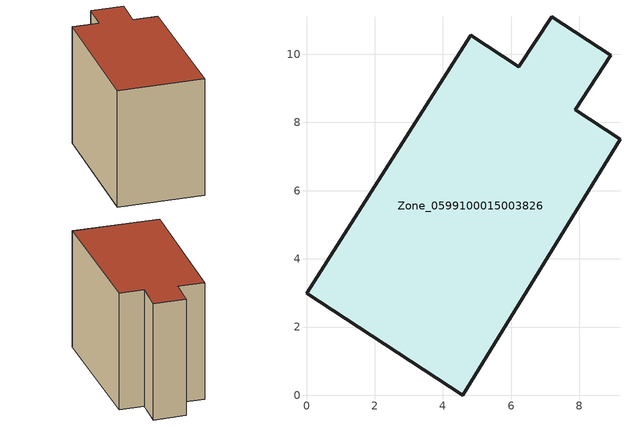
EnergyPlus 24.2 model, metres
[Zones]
Zone_0599100015003826
 floor ground (C_G): 4.58,0 0,3 4.81,10.55 6.22,9.63 7.18,11.1 8.91,9.97 7.87,8.37 9.19,7.51 z0.91
 wall outside (C_F): 7.87,8.37 8.91,9.97 7.18,11.1 6.22,9.63 4.81,10.55 0,3 4.58,0 9.19,7.51 7.87,8.37 z0.91:8.75
 roof outside (C_R): 4.58,0 9.19,7.51 7.87,8.37 8.91,9.97 7.18,11.1 6.22,9.63 4.81,10.55 0,3 z8.75
[BUILDING]
Pand.0599100015003826: North Axis=0; Terrain=City; Loads Convergence Tolerance Value=0.04; Temperature Convergence Tolerance Value=0.4; Solar Distribution=FullExterior; Maximum Number of Warmup Days=25; Minimum Number of Warmup Days=1
[Site:Location]
Rotterdam.The.Hague.AP_ZH_NLD Design_Conditions: Latitude=51.96; Longitude=4.45; Time Zone=1; Elevation=-4.5
[SITE:GROUNDTEMPERATURE:BUILDINGSURFACE]
18, 18, 18, 18, 18, 18, 18, 18, 18, 18, 18, 18
[MATERIAL] Thermal Absorptance=0.9; Solar Absorptance=0.7; Visible Absorptance=0.7
Name | Roughness | Thickness | Conductivity | Density | Specific Heat
G.TI.1965-1974 | MediumSmooth | 0.15 | 0.882353 | 540 | 1210
F.TI.1965-1974 | Rough | 0.3 | 0.697674 | 1920 | 840
R.TI.1965-1974 | MediumRough | 0.2 | 0.232558 | 1500 | 1000
[CONSTRUCTION]
C_G: G.TI.1965-1974
C_F: F.TI.1965-1974
C_R: R.TI.1965-1974
[ZONE]
Zone_0599100015003826: Type=1; Multiplier=1; Ceiling Height=Autocalculate; Volume=Autocalculate; Floor Area=autocalculate; Part of Total Floor Area=Yes
[ZONEINFILTRATION:DESIGNFLOWRATE]
Infil_Zone_0599100015003826: Zone or ZoneList or Space or SpaceList=Zone_0599100015003826; Schedule=AlwaysOn; Design Flow Rate Calculation Method=Flow/Area; Flow Rate per Floor Area=0.003; Constant Term Coefficient=1; Temperature Term Coefficient=0; Velocity Term Coefficient=0; Velocity Squared Term Coefficient=0
[HVACTEMPLATE:ZONE:IDEALLOADSAIRSYSTEM]
Zone_0599100015003826: Maximum Heating Supply Air Temperature=50; Minimum Cooling Supply Air Temperature=13; Maximum Heating Supply Air Humidity Ratio=0.0156; Minimum Cooling Supply Air Humidity Ratio=0.0077; Heating Limit=NoLimit; Cooling Limit=NoLimit; Dehumidification Control Type=ConstantSensibleHeatRatio; Cooling Sensible Heat Ratio=0.7; Dehumidification Setpoint=60; Humidification Control Type=None; Humidification Setpoint=30; Outdoor Air Method=None; Outdoor Air Flow Rate per Person=0.00944; Outdoor Air Flow Rate per Zone Floor Area=0; Outdoor Air Flow Rate per Zone=0; Demand Controlled Ventilation Type=None; Outdoor Air Economizer Type=NoEconomizer; Heat Recovery Type=None; Sensible Heat Recovery Effectiveness=0.7; Latent Heat Recovery Effectiveness=0.65
[ZONECONTROL:THERMOSTAT]
ThermostatControl_Zone_0599100015003826: Zone or ZoneList=Zone_0599100015003826; Control Type Schedule=DualSetpointControlType; Control 1=Thermostat_Zone_0599100015003826; Temperature Difference Between Cutout And Setpoint=0
[THERMOSTATSETPOINT:DUALSETPOINT]
Thermostat_Zone_0599100015003826: Heating Setpoint Temperature Schedule=HeatingSetpoint_Zone_0599100015003826; Cooling Setpoint Temperature Schedule=CoolingSetpoint_Zone_0599100015003826
[SCHEDULE:COMPACT]
HeatingSetpoint_Zone_0599100015003826: Through: 12/31, For: AllDays, Until: 24:00, 21
CoolingSetpoint_Zone_0599100015003826: Through: 12/31, For: AllDays, Until: 24:00, 24
DualSetpointControlType: Through: 12/31, For: AllDays, Until: 24:00, 4
AlwaysOn: Through: 12/31, For: AllDays, Until: 24:00, 1
